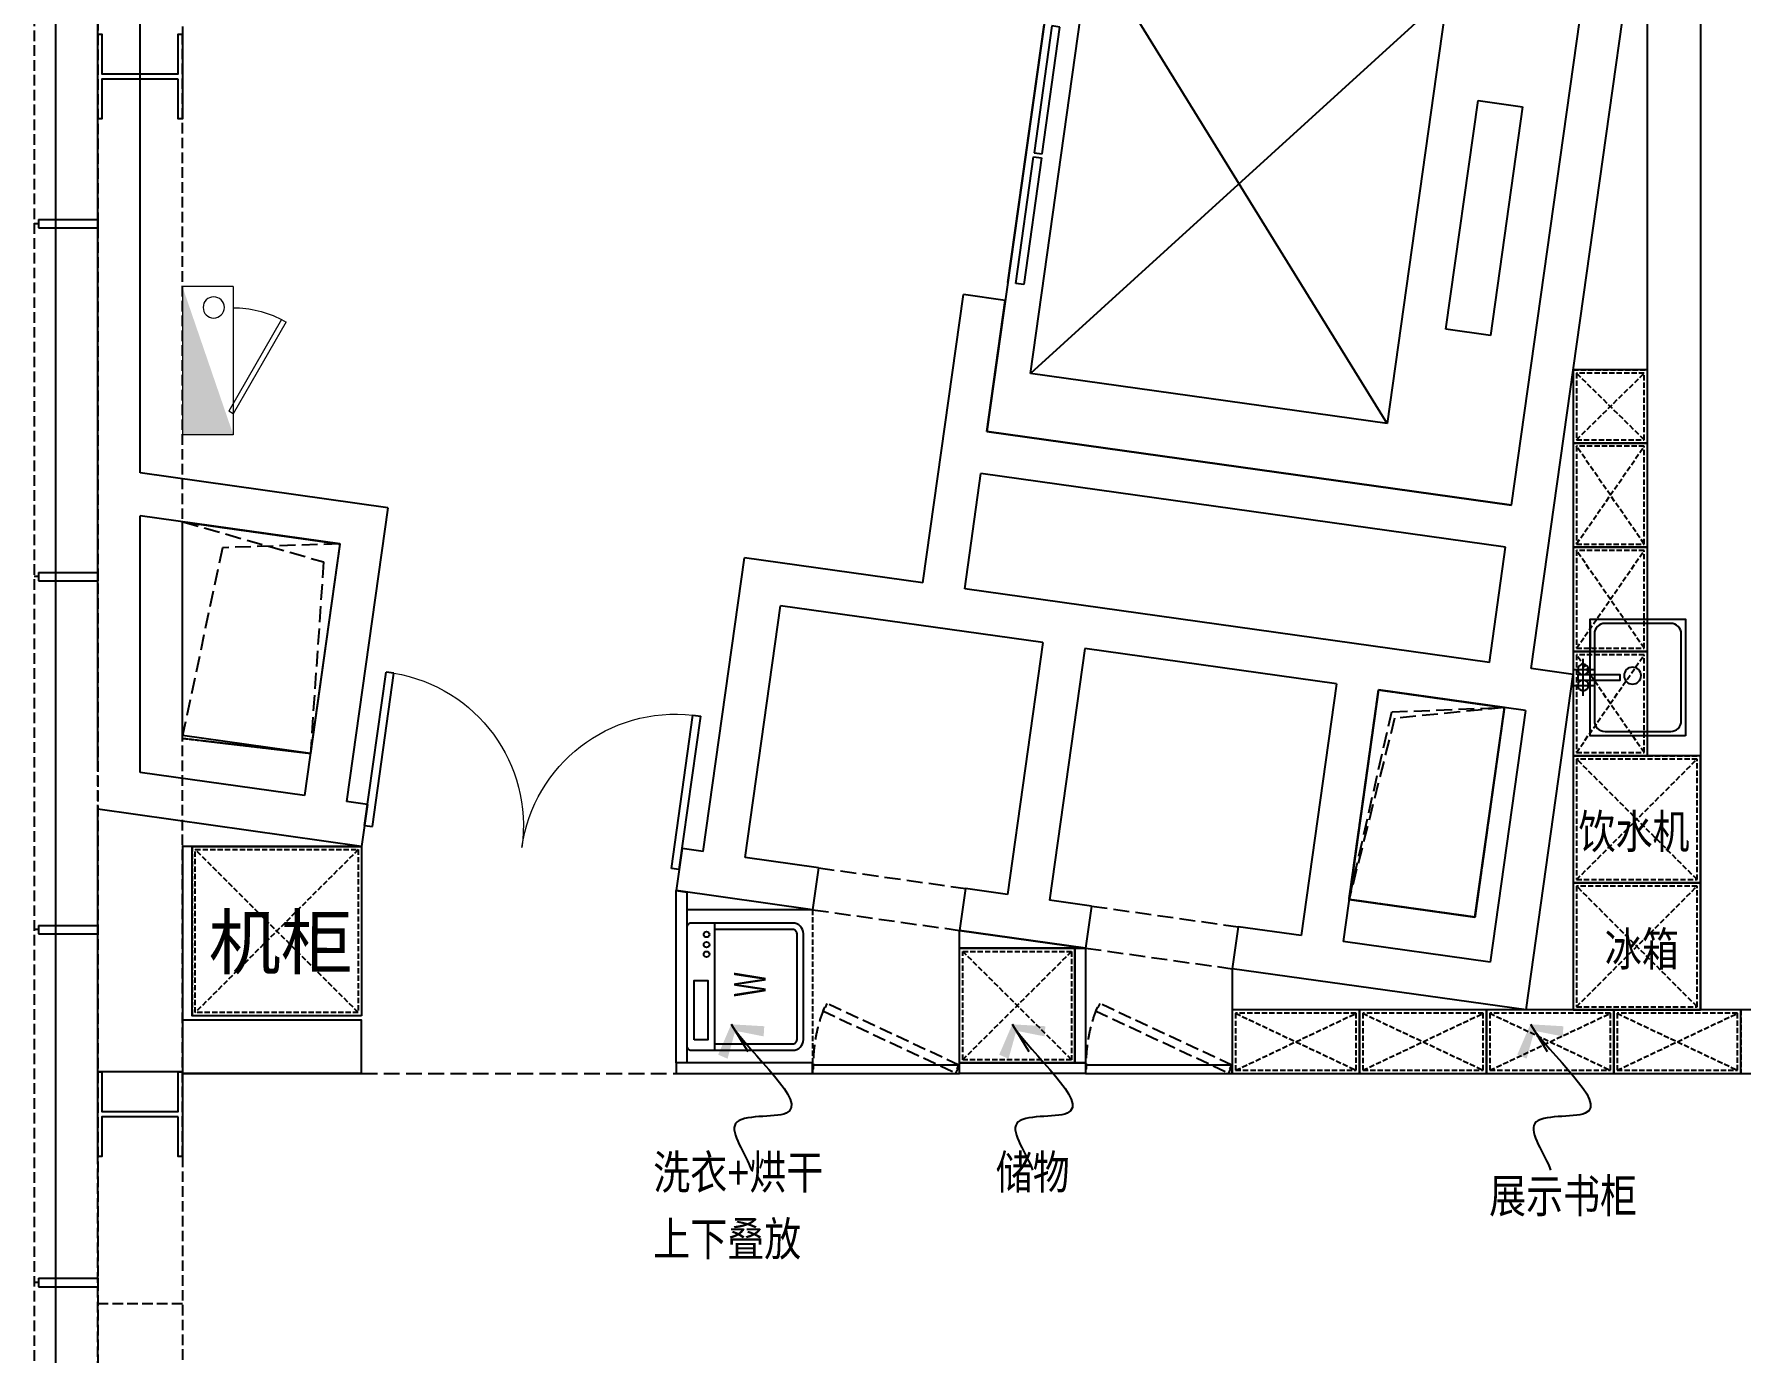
# Model space of a CAD drawing. Header units: millimetres. Extents: x 285006 to 3037698, y -2820855 to 192241.
# Drawn here: x 848456 to 856511, y -57709 to -51483 of the extents above; entities that cross this region are included whole.
import ezdxf
from ezdxf.enums import TextEntityAlignment as Align
from ezdxf.xclip import XClip

# ---------------------------------------------------------------- set-up
doc = ezdxf.new("R2010")
doc.units = ezdxf.units.MM
doc.header["$XCLIPFRAME"] = 2
doc.header["$PDMODE"] = 35
doc.header["$PDSIZE"] = -0.1
for name, pattern in [('1#C-6F$0$CONTINOUS', [0]), ('1#C-6F$0$DASH', [0.35, 0.25, -0.1]), ('1#C-6F$0$DASHED2', [0.375, 0.25, -0.125]), ('DASH', [0.35, 0.25, -0.1])]:
    doc.linetypes.add(name, pattern=pattern)
for name, color, linetype in [('1#C-6F$0$0-XREF', 7, 'Continuous'), ('1#C-6F$0$A-WALL', 2, 'Continuous'), ('1#C-6F$0$S-W-BEAMLINE', 4, '1#C-6F$0$DASHED2'), ('4玻璃幕墙', 1, 'Continuous'), ('6铝型材', 8, 'Continuous'), ('___', 4, 'Continuous'), ('__附着_A10-J_KJ_2_B_28F_SEN22M3I_设计区$0$A_WALL_BRIK(砌块墙)', 190, 'Continuous'), ('A-DOOR', 60, 'Continuous'), ('BS-LIFT', 14, 'Continuous'), ('BS-SHORT CABINET', 30, 'Continuous'), ('COLUMN', 160, 'Continuous'), ('DOOR', 60, 'Continuous'), ('DS-NOTES', 8, 'Continuous'), ('F-活动家具', 51, 'Continuous'), ('FF-FURN', 51, 'Continuous'), ('FF-TEXT', 50, 'Continuous'), ('FF1-固定家具(落地、到顶)', 30, 'Continuous'), ('WALL', 255, 'Continuous'), ('WALL-地台', 8, 'Continuous'), ('铝型材断面', 8, 'Continuous')]:
    doc.layers.add(name, color=color, linetype=linetype)
for name, color, linetype, lineweight in [('1#C-6F$0$0XG-X', 1, 'Continuous', 18), ('1#C-6F$0$A-HOLE', 5, 'Continuous', 25), ('WALL-1C-6F-1$0$A-WALL-GLAZ', 142, 'Continuous', 18), ('板边洞口-1C-6F$0$A-HOLE', 5, 'Continuous', 25)]:
    doc.layers.add(name, color=color, linetype=linetype, lineweight=lineweight)
doc.styles.add('ar', font='arial.ttf')
doc.styles.add('CCD_DIM', font='archs.shx', dxfattribs={"width": 0.7})
doc.styles.add('DIA', font='')
doc.styles.add('p&x标准', font='stylu.ttf', dxfattribs={"width": 0.6})
doc.styles.add('T9-L46$0$CCDI-TOG-01', font='arial.ttf')
doc.styles.get('DIA').set_extended_font_data('SimSun')
doc.dimstyles.new('DIM_100', dxfattribs={"dimscale": 100, "dimtxt": 1.5, "dimasz": 1, "dimexe": 1.5, "dimexo": 1.5, "dimgap": 0.6, "dimtad": 1, "dimdec": 0, "dimrnd": 5, "dimzin": 12, "dimdsep": 46, "dimtxsty": 'CCD_DIM', "dimblk": 'CCD_Dimension_Tick', "dimcen": 0.125, "dimclrd": 44, "dimclre": 44, "dimclrt": 50, "dimadec": 0, "dimazin": 0, "dimtfac": 1, "dimtdec": 0, "dimtix": 1, "dimtmove": 2, "dimatfit": 3, "dimldrblk": 'CCD_Leader_Dot', "dimfxl": 5, "dimtvp": 1, "dimtolj": 1, "dimtzin": 0, "dimarcsym": 0})
doc.dimstyles.new('HBA_100', dxfattribs={"dimscale": 100, "dimtxt": 2.5, "dimasz": 1, "dimexe": 2, "dimexo": 2.5, "dimgap": 0.6, "dimtad": 1, "dimdec": 0, "dimzin": 0, "dimdsep": 46, "dimtxsty": 'ar', "dimblk": 'CCD_Dimension_Tick', "dimcen": 0.125, "dimclrd": 44, "dimclre": 44, "dimclrt": 50, "dimadec": 0, "dimazin": 0, "dimtfac": 1, "dimtdec": 0, "dimtix": 1, "dimtmove": 2, "dimatfit": 2, "dimldrblk": 'CCD_Leader_Dot', "dimfxl": 1, "dimtvp": 1, "dimtolj": 1, "dimtzin": 0, "dimarcsym": 0})

# ---------------------------------------------------------------- blocks, each defined once
blk = doc.blocks.new('1#C-6F$0$A$C613054A8')
for p, q in [((0, 0), (0, 2650)), ((0, 2650), (2500, 2650)), ((2500, 2650), (2500, 0)), ((634.7, 2349.4), (634.7, 300.6)), ((634.7, 2349.4), (2334.7, 300.6)), ((634.7, 300.6), (2334.7, 2349.4)), ((2334.7, 2349.4), (634.7, 2349.4)), ((2334.7, 300.6), (2334.7, 2349.4)), ((2424.4, 1334.4), (2424.4, 1938.9)), ((2424.4, 1938.9), (2462.2, 1938.9)), ((2462.2, 1938.9), (2462.2, 1334.4)), ((2500, 711.1), (2500, 1938.9)), ((209.7, 1869.9), (209.7, 780.1)), ((422.2, 1869.9), (209.7, 1869.9)), ((422.2, 780.1), (422.2, 1869.9)), ((2462.2, 1334.4), (2424.4, 1334.4)), ((2424.4, 1315.6), (2424.4, 711.1)), ((2462.2, 1315.6), (2424.4, 1315.6)), ((2462.2, 711.1), (2462.2, 1315.6)), ((209.7, 780.1), (422.2, 780.1)), ((2424.4, 711.1), (2462.2, 711.1)), ((634.7, 300.6), (2334.7, 300.6)), ((2500, 0), (0, 0))]:
    blk.add_line(p, q)
blk = doc.blocks.new('WALL-1C-6F-1$0$mullion_____')
at = {"layer": '6铝型材'}
for p, q in [((-36798.2, -1713.1), (-36798.2, -1433.1)), ((-36798.2, -1433.1), (-36758.2, -1433.1)), ((-36758.2, -1713.1), (-36758.2, -1433.1)), ((-36798.2, -1713.1), (-36758.2, -1713.1)), ((-36778.2, -1713.1), (-36778.2, -1733.1))]:
    blk.add_line(p, q, dxfattribs=at)
blk = doc.blocks.new('WALL-1C-6F-1')
at = {"layer": '4玻璃幕墙'}
blk.add_line((98374985.2, 18822922.6), (98374985.5, 18796565.6), dxfattribs=at)
at = {"layer": 'WALL-地台', "linetype": 'DASH', "ltscale": 200}
for p, q in [((98374885.2, 18823022.6), (98374885.4, 18796545.6)), ((98375185.2, 18822722.6), (98375185.5, 18796565.6))]:
    blk.add_line(p, q, dxfattribs=at)
at = {"layer": 'WALL-1C-6F-1$0$A-WALL-GLAZ', "lineweight": -3, "rotation": 269.9999995734953}
for p in [(98376618.3, 18764766), (98376618.3, 18763099.8), (98376618.3, 18761433.6)]:
    blk.add_blockref('WALL-1C-6F-1$0$mullion_____', p, dxfattribs=at)
at = {"layer": '铝型材断面', "ltscale": 0.5, "rotation": 269.9999995734953}
blk.add_blockref('WALL-1C-6F-1$0$mullion_____', (98376618.3, 18766432.3), dxfattribs=at)
blk = doc.blocks.new('1#C-6F$0$$DorLib2D$00000002')
for p, q in [((-0.5, 0), (-0.5, 0.4875)), ((-0.475, 0.4875), (-0.5, 0.4875)), ((-0.475, 0), (-0.475, 0.4875)), ((0.475, 0), (0.475, 0.4875)), ((0.475, 0.4875), (0.5, 0.4875)), ((0.5, 0), (0.5, 0.4875)), ((-0.5, 0), (-0.475, 0)), ((0.5, 0), (0.475, 0))]:
    blk.add_line(p, q)
at = {"lineweight": 13}
for centre, start, end in [((-0.4875, 0), 0, 88.5307), ((0.4875, 0), 91.4693, 180)]:
    blk.add_arc(centre, 0.4875, start, end, dxfattribs=at)
blk = doc.blocks.new('1#C-6F$0$单出口带卷盘消火栓')
at = {"layer": '1#C-6F$0$0XG-X'}
for p, q in [((368866.2, -61966.5), (368866.2, -61726.5)), ((368866.2, -61726.5), (369566.2, -61726.5)), ((369566.2, -61966.5), (369566.2, -61726.5)), ((368866.2, -61966.5), (368966.2, -61966.5)), ((368966.2, -61966.5), (369466.2, -61966.5)), ((369021.3, -62194.5), (369453.7, -61944.8)), ((369033.2, -62216.5), (369466.2, -61966.5)), ((369466.2, -61966.5), (369453.7, -61944.8)), ((369466.2, -61966.5), (369566.2, -61966.5)), ((369021.3, -62194.5), (369033.8, -62216.2))]:
    blk.add_line(p, q, dxfattribs=at)
blk.add_circle((368964.5, -61874.2), 50, dxfattribs=at)
blk.add_arc((369466.2, -61966.5), 500, 180, 207.13402, dxfattribs=at)
blk.add_solid([(368866.2, -61726.5), (369566.2, -61966.5), (369566.2, -61726.5)], dxfattribs=at)
blk = doc.blocks.new('1#C-6F$0$A$C13D20D7F')
at = {"layer": '1#C-6F$0$S-W-BEAMLINE', "color": 6, "linetype": '1#C-6F$0$CONTINOUS'}
blk.add_lwpolyline([(380, 200), (20, 200), (20, 12.5), (0, 12.5), (0, 412.5), (20, 412.5), (20, 225), (380, 225), (380, 412.5), (400, 412.5), (400, 12.5), (380, 12.5)], close=True, dxfattribs=at)
blk = doc.blocks.new('dfgdergherhre')
at = {"layer": 'WALL-地台', "linetype": 'DASH', "ltscale": 200}
for p, q in [((3268729.1, 4610495, 0), (3268729.1, 4609128.9, 0)), ((3268329.1, 4603830.1, 0), (3268329.2, 4609128.9, 0)), ((3268729.1, 4603830.1, 0), (3268729.2, 4609128.9, 0)), ((3268729, 4603134.6, 0), (3268329, 4603134.6, 0))]:
    blk.add_line(p, q, dxfattribs=at)
at = {"layer": 'WALL-地台', "linetype": 'DASH', "ltscale": 200, "elevation": 0}
for points in [[(3268329.1, 4602464.1), (3268329.1, 4603830.1)], [(3268729.1, 4603830.1), (3268729.1, 4602464.1)]]:
    blk.add_lwpolyline(points, dxfattribs=at)
at = {"layer": '1#C-6F$0$0-XREF', "ltscale": 1.5, "rotation": 359.999308722076}
for p in [(3268329.2, 4608716.4, 0), (3268329.1, 4603817.6, 0)]:
    blk.add_blockref('1#C-6F$0$A$C13D20D7F', p, dxfattribs=at)
blk = doc.blocks.new('DFHRTHRTH')
at = {"layer": 'COLUMN', "linetype": 'Continuous'}
for p, q in [((3268329.1, 4605671.5, 0), (3268329.1, 4612336.3, 0)), ((3268529.1, 4607057.1, 0), (3268529.1, 4610490.5, 0)), ((3275095, 4606134.3, 0), (3275686.5, 4610342.9, 0)), ((3275001.3, 4606904.8, 0), (3275370.1, 4609529, 0)), ((3272223.2, 4606537.9, 0), (3272414.6, 4607899.5, 0)), ((3272612.6, 4607871.7, 0), (3272414.6, 4607899.5, 0)), ((3272525.6, 4607252.8, 0), (3272612.6, 4607871.7, 0)), ((3275001.3, 4606904.8, 0), (3272525.6, 4607252.8, 0)), ((3269698, 4606892.8, 0), (3268529.1, 4607057.1, 0)), ((3272421.2, 4606510.1, 0), (3272497.8, 4607054.7, 0)), ((3274973.5, 4606706.8, 0), (3272497.8, 4607054.7, 0)), ((3268529.1, 4605643.4, 0), (3268529.1, 4606855.2, 0)), ((3269472.1, 4606722.6, 0), (3268529.1, 4606855.2, 0)), ((3269698, 4606892.8, 0), (3269503.1, 4605506.5, 0)), ((3269472.1, 4606722.6, 0), (3269305.1, 4605534.3, 0)), ((3274896.9, 4606162.1, 0), (3274973.5, 4606706.8, 0)), ((3271186.6, 4605269.9, 0), (3271381.5, 4606656.2, 0)), ((3272223.2, 4606537.9, 0), (3271381.5, 4606656.2, 0)), ((3274896.9, 4606162.1, 0), (3272421.2, 4606510.1, 0)), ((3271384.7, 4605242, 0), (3271551.7, 4606430.3, 0)), ((3272789.5, 4606256.4, 0), (3271551.7, 4606430.3, 0)), ((3272789.5, 4606256.4, 0), (3272622.5, 4605068, 0)), ((3272987.6, 4606228.5, 0), (3272820.5, 4605040.2, 0)), ((3274175.9, 4606061.5, 0), (3272987.6, 4606228.5, 0)), ((3275070.3, 4604522, 0), (3275293, 4606106.4, 0)), ((3275293, 4606106.4, 0), (3275095, 4606134.3, 0)), ((3274175.9, 4606061.5, 0), (3274008.9, 4604873.2, 0)), ((3274373.9, 4606033.7, 0), (3274206.9, 4604845.3, 0)), ((3275067.1, 4605936.2, 0), (3274373.9, 4606033.7, 0)), ((3275067.1, 4605936.2, 0), (3274900.1, 4604747.9, 0)), ((3269305.1, 4605534.3, 0), (3268529.1, 4605643.4, 0)), ((3269574.3, 4605294.5, 0), (3268329.1, 4605469.5, 0)), ((3269602.2, 4605492.5, 0), (3269503.1, 4605506.5, 0)), ((3269602.2, 4605492.5, 0), (3269574.3, 4605294.5, 0)), ((3271087.6, 4605283.8, 0), (3271059.7, 4605085.7, 0)), ((3271186.6, 4605269.9, 0), (3271087.6, 4605283.8, 0)), ((3271731.2, 4605193.3, 0), (3271384.7, 4605242, 0)), ((3271731.2, 4605193.3, 0), (3271703.4, 4604995.2, 0)), ((3271731.2, 4605193.3, 0), (3271703.4, 4604995.2, 0)), ((3271703.4, 4604995.2, 0), (3271059.7, 4605085.7, 0)), ((3272424.4, 4605095.9, 0), (3272396.6, 4604897.8, 0)), ((3272424.4, 4605095.9, 0), (3272396.6, 4604897.8, 0)), ((3272622.5, 4605068, 0), (3272424.4, 4605095.9, 0)), ((3273018.6, 4605012.4, 0), (3272820.5, 4605040.2, 0)), ((3273018.6, 4605012.4, 0), (3272990.8, 4604814.3, 0)), ((3273018.6, 4605012.4, 0), (3272990.8, 4604814.3, 0)), ((3272990.8, 4604814.3, 0), (3272396.6, 4604897.8, 0)), ((3273711.8, 4604914.9, 0), (3273683.9, 4604716.9, 0)), ((3273711.8, 4604914.9, 0), (3273683.9, 4604716.9, 0)), ((3274008.9, 4604873.2, 0), (3273711.8, 4604914.9, 0)), ((3274900.1, 4604747.9, 0), (3274206.9, 4604845.3, 0)), ((3275070.3, 4604522, 0), (3273683.9, 4604716.9, 0))]:
    blk.add_line(p, q, dxfattribs=at)
blk = doc.blocks.new('*U522')
at = {"layer": 'FF1-固定家具(落地、到顶)', "color": 55, "linetype": 'DASH', "ltscale": 100}
for p, q in [((15.4, 284.6), (584.6, 15.4)), ((15.4, 15.4), (584.6, 284.6)), ((600, 0), (600, 300))]:
    blk.add_line(p, q, dxfattribs=at)
at = {"layer": 'FF1-固定家具(落地、到顶)'}
blk.add_lwpolyline([(0, 300), (600, 300), (600, 0), (0, 0)], close=True, dxfattribs=at)
at = {"layer": 'FF1-固定家具(落地、到顶)', "color": 55, "linetype": 'DASH', "ltscale": 100}
blk.add_lwpolyline([(15.4, 284.6), (584.6, 284.6), (584.6, 15.4), (15.4, 15.4)], close=True, dxfattribs=at)
blk = doc.blocks.new('*U523')
at = {"layer": 'FF1-固定家具(落地、到顶)', "color": 55, "linetype": 'DASH', "ltscale": 100}
for p, q in [((15.4, 284.6), (584.6, 15.4)), ((15.4, 15.4), (584.6, 284.6)), ((600, 0), (600, 300))]:
    blk.add_line(p, q, dxfattribs=at)
at = {"layer": 'FF1-固定家具(落地、到顶)'}
blk.add_lwpolyline([(0, 300), (600, 300), (600, 0), (0, 0)], close=True, dxfattribs=at)
at = {"layer": 'FF1-固定家具(落地、到顶)', "color": 55, "linetype": 'DASH', "ltscale": 100}
blk.add_lwpolyline([(15.4, 284.6), (584.6, 284.6), (584.6, 15.4), (15.4, 15.4)], close=True, dxfattribs=at)
blk = doc.blocks.new('*U524')
at = {"layer": 'FF1-固定家具(落地、到顶)', "color": 55, "linetype": 'DASH', "ltscale": 100}
for p, q in [((15.4, 284.6), (584.6, 15.4)), ((15.4, 15.4), (584.6, 284.6)), ((600, 0), (600, 300))]:
    blk.add_line(p, q, dxfattribs=at)
at = {"layer": 'FF1-固定家具(落地、到顶)'}
blk.add_lwpolyline([(0, 300), (600, 300), (600, 0), (0, 0)], close=True, dxfattribs=at)
at = {"layer": 'FF1-固定家具(落地、到顶)', "color": 55, "linetype": 'DASH', "ltscale": 100}
blk.add_lwpolyline([(15.4, 284.6), (584.6, 284.6), (584.6, 15.4), (15.4, 15.4)], close=True, dxfattribs=at)
blk = doc.blocks.new('*U517')
at = {"layer": 'FF1-固定家具(落地、到顶)', "color": 55, "linetype": 'DASH', "ltscale": 100}
for p, q in [((15.4, 284.6), (584.6, 15.4)), ((15.4, 15.4), (584.6, 284.6)), ((600, 0), (600, 300))]:
    blk.add_line(p, q, dxfattribs=at)
at = {"layer": 'FF1-固定家具(落地、到顶)'}
blk.add_lwpolyline([(0, 300), (600, 300), (600, 0), (0, 0)], close=True, dxfattribs=at)
at = {"layer": 'FF1-固定家具(落地、到顶)', "color": 55, "linetype": 'DASH', "ltscale": 100}
blk.add_lwpolyline([(15.4, 284.6), (584.6, 284.6), (584.6, 15.4), (15.4, 15.4)], close=True, dxfattribs=at)
blk = doc.blocks.new('*U918')
at = {"layer": 'FF1-固定家具(落地、到顶)', "color": 55, "linetype": 'DASH', "ltscale": 100}
for p, q in [((15.4, 334.6), (476.8, 15.4)), ((15.4, 15.4), (476.8, 334.6)), ((492.2, 0), (492.2, 350))]:
    blk.add_line(p, q, dxfattribs=at)
at = {"layer": 'FF1-固定家具(落地、到顶)'}
blk.add_lwpolyline([(0, 350), (492.2, 350), (492.2, 0), (0, 0)], close=True, dxfattribs=at)
at = {"layer": 'FF1-固定家具(落地、到顶)', "color": 55, "linetype": 'DASH', "ltscale": 100}
blk.add_lwpolyline([(15.4, 334.6), (476.8, 334.6), (476.8, 15.4), (15.4, 15.4)], close=True, dxfattribs=at)
blk = doc.blocks.new('*U537')
at = {"layer": 'FF1-固定家具(落地、到顶)', "color": 55, "linetype": 'DASH', "ltscale": 100}
for p, q in [((15.39648, 784.60352), (784.60352, 15.39648)), ((15.39648, 15.39648), (784.60352, 784.60352)), ((800, 0), (800, 800))]:
    blk.add_line(p, q, dxfattribs=at)
at = {"layer": 'FF1-固定家具(落地、到顶)'}
blk.add_lwpolyline([(0, 800), (800, 800), (800, 0), (0, 0)], close=True, dxfattribs=at)
at = {"layer": 'FF1-固定家具(落地、到顶)', "color": 55, "linetype": 'DASH', "ltscale": 100}
blk.add_lwpolyline([(15.39648, 784.60352), (784.60352, 784.60352), (784.60352, 15.39648), (15.39648, 15.39648)], close=True, dxfattribs=at)
blk = doc.blocks.new('*U908')
at = {"layer": 'FF1-固定家具(落地、到顶)', "color": 55, "linetype": 'DASH', "ltscale": 100}
for p, q in [((15.4, 528.8), (526.7, 15.4)), ((15.4, 15.4), (526.7, 528.8)), ((542.1, 0), (542.1, 544.2))]:
    blk.add_line(p, q, dxfattribs=at)
at = {"layer": 'FF1-固定家具(落地、到顶)'}
blk.add_lwpolyline([(0, 544.2), (542.1, 544.2), (542.1, 0), (0, 0)], close=True, dxfattribs=at)
at = {"layer": 'FF1-固定家具(落地、到顶)', "color": 55, "linetype": 'DASH', "ltscale": 100}
blk.add_lwpolyline([(15.4, 528.8), (526.7, 528.8), (526.7, 15.4), (15.4, 15.4)], close=True, dxfattribs=at)
blk = doc.blocks.new('Dx-02p')
at = {"color": 8, "linetype": 'ByBlock'}
blk.add_line((-300, 417.7), (300, 417.7), dxfattribs=at)
at = {"color": 0, "linetype": 'ByBlock'}
blk.add_lwpolyline([(-250, 0), (250, 0, 0.414214), (300, 50), (300, 530, 0.414214), (280, 550), (-280, 550, 0.414214), (-300, 530), (-300, 50, 0.414214)], format="xyb", close=True, dxfattribs=at)
at = {"color": 8, "linetype": 'ByBlock'}
blk.add_lwpolyline([(-250.8, 515.4), (29.6, 515.4), (29.6, 450.3), (-250.8, 450.3)], close=True, dxfattribs=at)
blk.add_lwpolyline([(-270, 417.7), (-270, 50, 0.414214), (-250, 30), (250, 30, 0.414214), (270, 50), (270, 417.7)], format="xyb", dxfattribs=at)
for centre in [(153.1, 457), (198.2, 457), (246.6, 457)]:
    blk.add_circle(centre, 13.3, dxfattribs=at)
at = {"color": 8, "linetype": 'ByBlock', "style": 'p&x标准', "width": 0.6}
blk.add_text('W', height=150, dxfattribs=at).set_placement((-46.7, 177.5))
blk = doc.blocks.new('A$C5DDC0C29')
at = {"color": 53}
blk.add_blockref('Dx-02p', (300, 0), dxfattribs=at)
blk = doc.blocks.new('CCD_Leader_Arrow')
at = {"color": 0, "linetype": 'ByBlock'}
blk.add_line((0, 0), (-1, 0), dxfattribs=at)
for points in [[(-0.859, 0.668), (-0.597, 0.852), (-0.24, 0), (0, 0)], [(-0.859, -0.668), (-0.597, -0.852), (-0.24, 0), (0, 0)]]:
    blk.add_solid(points, dxfattribs=at)
blk = doc.blocks.new('*U911')
at = {"layer": 'FF1-固定家具(落地、到顶)', "color": 55, "linetype": 'DASH', "ltscale": 100}
for p, q in [((15.4, 584.6), (584.6, 15.4)), ((15.4, 15.4), (584.6, 584.6)), ((600, 0), (600, 600))]:
    blk.add_line(p, q, dxfattribs=at)
at = {"layer": 'FF1-固定家具(落地、到顶)'}
blk.add_lwpolyline([(0, 600), (600, 600), (600, 0), (0, 0)], close=True, dxfattribs=at)
at = {"layer": 'FF1-固定家具(落地、到顶)', "color": 55, "linetype": 'DASH', "ltscale": 100}
blk.add_lwpolyline([(15.4, 584.6), (584.6, 584.6), (584.6, 15.4), (15.4, 15.4)], close=True, dxfattribs=at)
blk = doc.blocks.new('*U912')
at = {"layer": 'FF1-固定家具(落地、到顶)', "color": 55, "linetype": 'DASH', "ltscale": 100}
for p, q in [((15.4, 334.6), (476.8, 15.4)), ((15.4, 15.4), (476.8, 334.6)), ((492.2, 0), (492.2, 350))]:
    blk.add_line(p, q, dxfattribs=at)
at = {"layer": 'FF1-固定家具(落地、到顶)'}
blk.add_lwpolyline([(0, 350), (492.2, 350), (492.2, 0), (0, 0)], close=True, dxfattribs=at)
at = {"layer": 'FF1-固定家具(落地、到顶)', "color": 55, "linetype": 'DASH', "ltscale": 100}
blk.add_lwpolyline([(15.4, 334.6), (476.8, 334.6), (476.8, 15.4), (15.4, 15.4)], close=True, dxfattribs=at)
blk = doc.blocks.new('*U917')
at = {"layer": 'FF1-固定家具(落地、到顶)', "color": 55, "linetype": 'DASH', "ltscale": 100}
for p, q in [((15.4, 334.6), (329.3, 15.4)), ((15.4, 15.4), (329.3, 334.6)), ((344.7, 0), (344.7, 350))]:
    blk.add_line(p, q, dxfattribs=at)
at = {"layer": 'FF1-固定家具(落地、到顶)'}
blk.add_lwpolyline([(0, 350), (344.7, 350), (344.7, 0), (0, 0)], close=True, dxfattribs=at)
at = {"layer": 'FF1-固定家具(落地、到顶)', "color": 55, "linetype": 'DASH', "ltscale": 100}
blk.add_lwpolyline([(15.4, 334.6), (329.3, 334.6), (329.3, 15.4), (15.4, 15.4)], close=True, dxfattribs=at)
blk = doc.blocks.new('DFGDFHRTHRT')
at = {"linetype": 'Continuous'}
blk.add_wipeout([(317658.1, 386565.3), (317658.1, 387115.3), (318108.1, 387115.3), (318108.1, 386565.3)], dxfattribs=at).dxf.layer = 'F-活动家具'
at = {"layer": 'F-活动家具', "linetype": 'Continuous'}
for p, q in [((317574.9, 386877.8), (317674.9, 386877.8)), ((317624.9, 386927.8), (317624.9, 386752.8)), ((317574.9, 386802.8), (317674.9, 386802.8)), ((317658.1, 386577.8), (317658.1, 386702.8))]:
    blk.add_line(p, q, dxfattribs=at)
for points in [[(318108.1, 387115.3), (317658.1, 387115.3), (317658.1, 386565.3), (318108.1, 386565.3), (318108.1, 387115.3)], [(317599.9, 386852.8), (317799.9, 386852.8), (317799.9, 386827.8), (317599.9, 386827.8), (317599.9, 386852.8)]]:
    blk.add_lwpolyline(points, dxfattribs=at)
blk.add_lwpolyline([(318088.1, 387045.3), (318088.1, 386635.3, -0.414214), (318038.1, 386585.3), (317728.1, 386585.3, -0.414214), (317678.1, 386635.3), (317678.1, 387045.3, -0.414214), (317728.1, 387095.3), (318038.1, 387095.3, -0.414214)], format="xyb", close=True, dxfattribs=at)
for centre, radius in [((317624.9, 386877.8), 25), ((317858.1, 386831.8), 40), ((317624.9, 386802.8), 25)]:
    blk.add_circle(centre, radius, dxfattribs=at)
blk = doc.blocks.new('CCD_Dimension_Tick')
at = {"color": 0, "linetype": 'ByBlock'}
for p, q in [((-1.091, 0), (0, 0)), ((0, 0), (1.091, 0))]:
    blk.add_line(p, q, dxfattribs=at)
at = {"color": 0, "linetype": 'Continuous', "const_width": 0.608}
blk.add_lwpolyline([(-0.61, -0.61), (0.61, 0.61)], dxfattribs=at)
blk = doc.blocks.new('*D1125')
at = {"layer": '___', "color": 44, "lineweight": -2, "transparency": 16777216}
for p, q in [((849155.9, -731.6), (849155.9, -81.6)), ((849055.9, -231.6), (848955.9, -231.6)), ((849155.9, -231.6), (849461, -231.6)), ((849461, -163.7), (849461, -381.6)), ((849561, -231.6), (849661, -231.6))]:
    blk.add_line(p, q, dxfattribs=at)
at = {"layer": 'Defpoints', "color": 0, "transparency": 16777216}
for p in [(849461, -13.7, 0), (849461, -231.6), (849155.9, -315129, 0)]:
    blk.add_point(p, dxfattribs=at)
at = {"layer": '___', "color": 44, "lineweight": -2, "transparency": 16777216, "xscale": 100, "yscale": 100, "zscale": 100}
blk.add_blockref('CCD_Dimension_Tick', (849155.9, -231.6), dxfattribs=at)
at = {"layer": '___', "color": 44, "lineweight": -2, "transparency": 16777216, "xscale": 100, "yscale": 100, "zscale": 100, "rotation": 180}
blk.add_blockref('CCD_Dimension_Tick', (849461, -231.6), dxfattribs=at)
at = {"layer": '___', "color": 50, "transparency": 16777216, "insert": (849308.4, -96.6), "char_height": 150, "attachment_point": 5, "style": 'CCD_DIM'}
blk.add_mtext('\\A1;305', dxfattribs=at)
blk = doc.blocks.new('CCD_Leader_Dot')
at = {"color": 0, "linetype": 'ByBlock'}
blk.add_line((-5, 0), (-10, 0), dxfattribs=at)
at = {"color": 0, "linetype": 'ByBlock', "const_width": 5}
blk.add_lwpolyline([(-2.5, 0, 1), (2.5, 0, 1)], format="xyb", close=True, dxfattribs=at)

msp = doc.modelspace()

# ---------------------------------------------------------------- linework, layer by layer
at = {"layer": '1#C-6F$0$A-HOLE', "linetype": '1#C-6F$0$DASH', "elevation": 0}
for points in [[(849155.7, -53785.4), (849898.7, -53889.8), (849759.5, -54880), (849155.7, -54809.2)], [(854800.5, -54578.7), (855394.7, -54662.3), (855255.5, -55652.5), (854661.4, -55569)]]:
    msp.add_lwpolyline(points, close=True, dxfattribs=at)
at = {"layer": 'A-DOOR', "color": 8, "linetype": 'DASH', "ltscale": 250, "elevation": 0}
for points in [[(852177.7, -56095), (852806, -56387.9), (852814.4, -56369.7), (852811.7, -56368.5), (852820.2, -56350.3), (852197.3, -56060), (852188.9, -56078.1), (852186.2, -56076.8)], [(853465.1, -56095), (854093.3, -56387.9), (854101.8, -56369.8), (854099.1, -56368.5), (854107.5, -56350.3), (853484.7, -56060), (853476.2, -56078.1), (853473.5, -56076.9)]]:
    msp.add_lwpolyline(points, close=True, dxfattribs=at)
at = {"layer": 'A-DOOR', "elevation": 0}
for points in [[(852130, -56390.4), (852823.2, -56390.3), (852823.2, -56370.4), (852820.2, -56370.4), (852820.2, -56350.3), (852133, -56350.4), (852133, -56370.4), (852130, -56370.4)], [(853417.3, -56390.4), (854110.5, -56390.4), (854110.5, -56370.4), (854107.5, -56370.4), (854107.5, -56350.3), (853420.3, -56350.5), (853420.3, -56370.4), (853417.3, -56370.4)]]:
    msp.add_lwpolyline(points, close=True, dxfattribs=at)
at = {"layer": 'A-DOOR', "color": 8, "linetype": 'DASH', "ltscale": 250}
for centre in [(852840.8, -56345, 0), (854128.1, -56345, 0)]:
    msp.add_arc(centre, 707.9, 158.53304, 181.25011, dxfattribs=at)
at = {"layer": 'BS-SHORT CABINET', "elevation": 0}
for points in [[(856319.6, -50469.5), (856319.6, -56090.4)], [(856069.6, -53069), (856069.6, -50578.9)], [(852130, -55617.2), (851536.3, -55617.2)], [(854110.5, -55895.5), (854110.5, -56390.4)], [(850000.9, -56390.4), (849155.7, -56390.4)]]:
    msp.add_lwpolyline(points, dxfattribs=at)
for points in [[(851536.3, -56340.4), (851486.3, -56340.4), (851486.3, -55526.7), (851536.3, -55533.7)], [(853417.4, -55798.1), (852823.2, -55798.1), (852823.2, -55714.6), (853417.4, -55798.1)], [(853417.3, -56340.4), (853367.3, -56340.4), (853367.3, -55798.3), (853417.3, -55798.3)], [(849155.7, -56390.4), (850000.9, -56390.4), (850000.9, -56137.9), (849155.7, -56137.9)], [(854110.5, -56390.4), (857126.9, -56390.4), (857126.9, -56090.4), (854110.5, -56090.4)], [(851486.3, -56390.4), (852130, -56390.4), (852130, -56340.4), (851486.3, -56340.4)], [(853417.3, -56390.4), (852823.2, -56390.4), (852823.2, -56340.4), (853417.3, -56340.4)]]:
    msp.add_lwpolyline(points, close=True, dxfattribs=at)
at = {"layer": 'BS-SHORT CABINET', "linetype": '1#C-6F$0$DASH', "ltscale": 100, "elevation": 0}
msp.add_lwpolyline([(852130, -55617.2), (852130, -56340.4)], dxfattribs=at)
at = {"layer": 'DS-NOTES', "linetype": 'DASH', "ltscale": 300}
for p, q in [((852157.8, -55419.1, 0), (852851, -55516.5, 0)), ((852157.8, -55419.1, 0), (852851, -55516.5, 0)), ((852130, -55617.2, 0), (852823.2, -55714.6, 0)), ((852130, -55617.2, 0), (852823.2, -55714.6, 0)), ((853445.2, -55600, 0), (854138.4, -55697.5, 0)), ((853445.2, -55600, 0), (854138.4, -55697.5, 0)), ((853417.4, -55798.1, 0), (854110.5, -55895.5, 0)), ((853417.4, -55798.1, 0), (854110.5, -55895.5, 0))]:
    msp.add_line(p, q, dxfattribs=at)
at = {"layer": 'DS-NOTES', "linetype": 'DASH', "ltscale": 300, "elevation": 0}
for points in [[(849157.7, -53785.6), (849821.9, -53975.1), (849759.5, -54880)], [(849898.7, -53889.8), (849345.2, -53908.1), (849155.7, -54795.2)], [(855394.7, -54662.3), (854876.3, -54713.4), (854661.4, -55569)], [(854661.4, -55569), (854862.8, -54683), (855394.7, -54662.3)], [(850000.9, -56390.3), (851486.3, -56390.4)]]:
    msp.add_lwpolyline(points, dxfattribs=at)
at = {"layer": 'WALL', "elevation": 0}
msp.add_lwpolyline([(850000.9, -55317.9), (849155.7, -55317.9), (849155.7, -56382.3), (848755.7, -56382.3), (848756.1, -55142.9)], dxfattribs=at)
at = {"layer": '板边洞口-1C-6F$0$A-HOLE', "elevation": 0}
msp.add_lwpolyline([(849155.7, -53785.4), (849898.7, -53889.8), (849759.5, -54880), (849155.7, -54795.2)], close=True, dxfattribs=at)
at = {"layer": '板边洞口-1C-6F$0$A-HOLE', "linetype": 'Continuous', "ltscale": 1.5, "elevation": 0}
msp.add_lwpolyline([(854800.5, -54578.7), (854661.4, -55569), (855255.5, -55652.5), (855394.7, -54662.3)], close=True, dxfattribs=at)

# ---------------------------------------------------------------- block references
at = {"xscale": -1}
for name, p, rotation in [('*U917', (855719.6, -53413.7, 0), 270), ('*U912', (855719.6, -53906, 0), 270), ('*U911', (855719.6, -55490.4, 0), 270), ('*U911', (855719.6, -56090.4, 0), 270), ('*U522', (854110.5, -56090.4, 0), 180), ('*U523', (854710.5, -56090.4, 0), 180), ('*U524', (855310.6, -56090.4, 0), 180), ('*U517', (855910.6, -56090.4, 0), 180)]:
    msp.add_blockref(name, p, dxfattribs=dict(at, rotation=rotation))
for name, p, rotation in [('*U537', (850000.9, -55317.9, 0), 180), ('*U908', (853367.3, -56340.4, 0), 90.00000000000001)]:
    msp.add_blockref(name, p, dxfattribs=dict(rotation=rotation))
at = {"color": 8, "rotation": 90}
msp.add_blockref('A$C5DDC0C29', (852086.3, -56280.3, 0), dxfattribs=at)
at = {"layer": '1#C-6F$0$0XG-X', "xscale": -1, "rotation": 89.99930872168804}
msp.add_blockref('1#C-6F$0$单出口带卷盘消火栓', (787433.7, 316191.5, 0), dxfattribs=at)
at = {"layer": 'BS-LIFT', "xscale": -1, "rotation": 351.9993155329082}
msp.add_blockref('1#C-6F$0$A$C613054A8', (855427.9, -53707.6, 0), dxfattribs=at)
at = {"layer": 'DOOR', "extrusion": (-5.84819e-16, -4.16084e-15, -1), "xscale": 1500, "yscale": 1500, "zscale": -499.9999999999999, "rotation": 8.000690783346736}
msp.add_blockref('1#C-6F$0$$DorLib2D$00000002', (-850757.6, -55323.3, 0), dxfattribs=at)
at = {"layer": 'FF-FURN', "xscale": -1, "rotation": 180}
msp.add_blockref('DFGDFHRTHRT', (538141.4, 332319.8, 0), dxfattribs=at)

# ---------------------------------------------------------------- texts
at = {"layer": 'FF-TEXT', "color": 2, "style": 'T9-L46$0$CCDI-TOG-01', "width": 0.8}
for s, p in [('饮水机', (855744.4, -55327.4, 0)), ('冰箱', (855868.3, -55882.7)), ('洗衣+烘干 ', (851377.7, -56935.8)), ('储物', (852993.9, -56935.8)), ('展示书柜', (855322.4, -57047.2)), ('上下叠放', (851377.7, -57250.9))]:
    msp.add_text(s, height=160, dxfattribs=at).set_placement(p)
at = {"layer": 'FF-TEXT', "color": 50, "style": 'DIA'}
msp.add_text('机柜', height=250, rotation=359.91517, dxfattribs=at).set_placement((849620.2, -55770.5), align=Align.MIDDLE_CENTER)

# ---------------------------------------------------------------- dimensions: what is measured, and where the dimension line sits
at = {"layer": '___'}
dim = msp.add_linear_dim(base=(849461, -231.6), p1=(849155.9, -315129, 0), p2=(849461, -13.7, 0), dimstyle='DIM_100', override={"dimfxlon": 1}, dxfattribs=at)
dim.commit()
dim.dimension.update_dxf_attribs({"geometry": '*D1125', "text_midpoint": (849308.4, -96.6)})

# ---------------------------------------------------------------- leaders
at = {"layer": 'FF-TEXT', "color": 52, "path_type": 1}
for points in [[(851745.8, -56158), (852004.8, -56577.5), (851766.4, -56626.3), (851841, -56845.9)], [(853072.2, -56158), (853331.1, -56577.5), (853092.8, -56626.3), (853167.3, -56845.9)], [(855517.1, -56158), (855776, -56577.5), (855537.7, -56626.3), (855612.2, -56845.9)]]:
    msp.add_leader(points, dimstyle='HBA_100', override={"dimscale": 1, "dimasz": 150, "dimtad": 0, "dimclrd": 0, "dimldrblk": 'CCD_Leader_Arrow'}, dxfattribs=at)

# ---------------------------------------------------------------- next in the draw order: block references
at = {"xscale": -1, "rotation": 270}
for p in [(855719.6, -54398.2, 0), (855719.6, -54890.4, 0)]:
    msp.add_blockref('*U918', p, dxfattribs=at)
at = {"layer": '1#C-6F$0$0-XREF', "ltscale": 1.5}
ref = msp.add_blockref('WALL-1C-6F-1', (-97526656.2, -18854402, 0), dxfattribs=dict(at, rotation=359.999308722076))
XClip(ref).set_block_clipping_path([(98372385.8231538981, 18767467.007476639), (98391135.4026873261, 18767467.2336917371), (98391134.7242774069, 18823696.4636914618), (98372385.144743979, 18823696.2374763638)])
at = {"layer": '1#C-6F$0$A-WALL'}
msp.add_blockref('DFHRTHRTH', (-2419573.4, -4660612.4), dxfattribs=at)
at = {"layer": '__附着_A10-J_KJ_2_B_28F_SEN22M3I_设计区$0$A_WALL_BRIK(砌块墙)'}
msp.add_blockref('dfgdergherhre', (-2419573.4, -4660612.4), dxfattribs=at)

doc.saveas('drawing.dxf')
